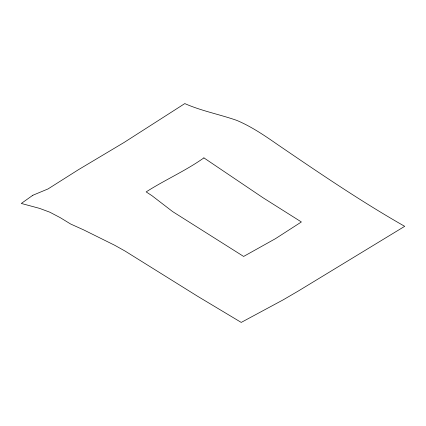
<?xml version="1.0" encoding="UTF-8"?>
<svg xmlns="http://www.w3.org/2000/svg" width="426" height="426" viewBox="0 0 426 426"><rect width="100%" height="100%" fill="white"/><g stroke="black" fill="none" stroke-linecap="round" stroke-linejoin="round"><path stroke-width="0.64" d="M203.91 157.881C185.656 170.81 164.99 179.852 146.155 191.897L151.858 195.614L172.605 211.578L243.635 256.441L275.505 238.651L301.384 221.967L262.97 197.717L203.91 157.881M32.845 195.257L21.3 203.452L39.554 208.373L49.927 212.239L60.295 217.691L70.668 224.033L83.533 229.822L114.653 245.238L125.026 251.036L197.637 296.288L241.233 322.413L283.162 299.856L298.354 290.995L404.7 226.323C361.094 201.503 319.564 173.201 278.135 144.962C264.929 135.782 251.553 126.586 236.648 120.34C219.491 114.349 201.477 110.973 184.799 103.587L124.014 142.508L78.432 169.702L48.042 188.931L32.845 195.257"/></g></svg>
